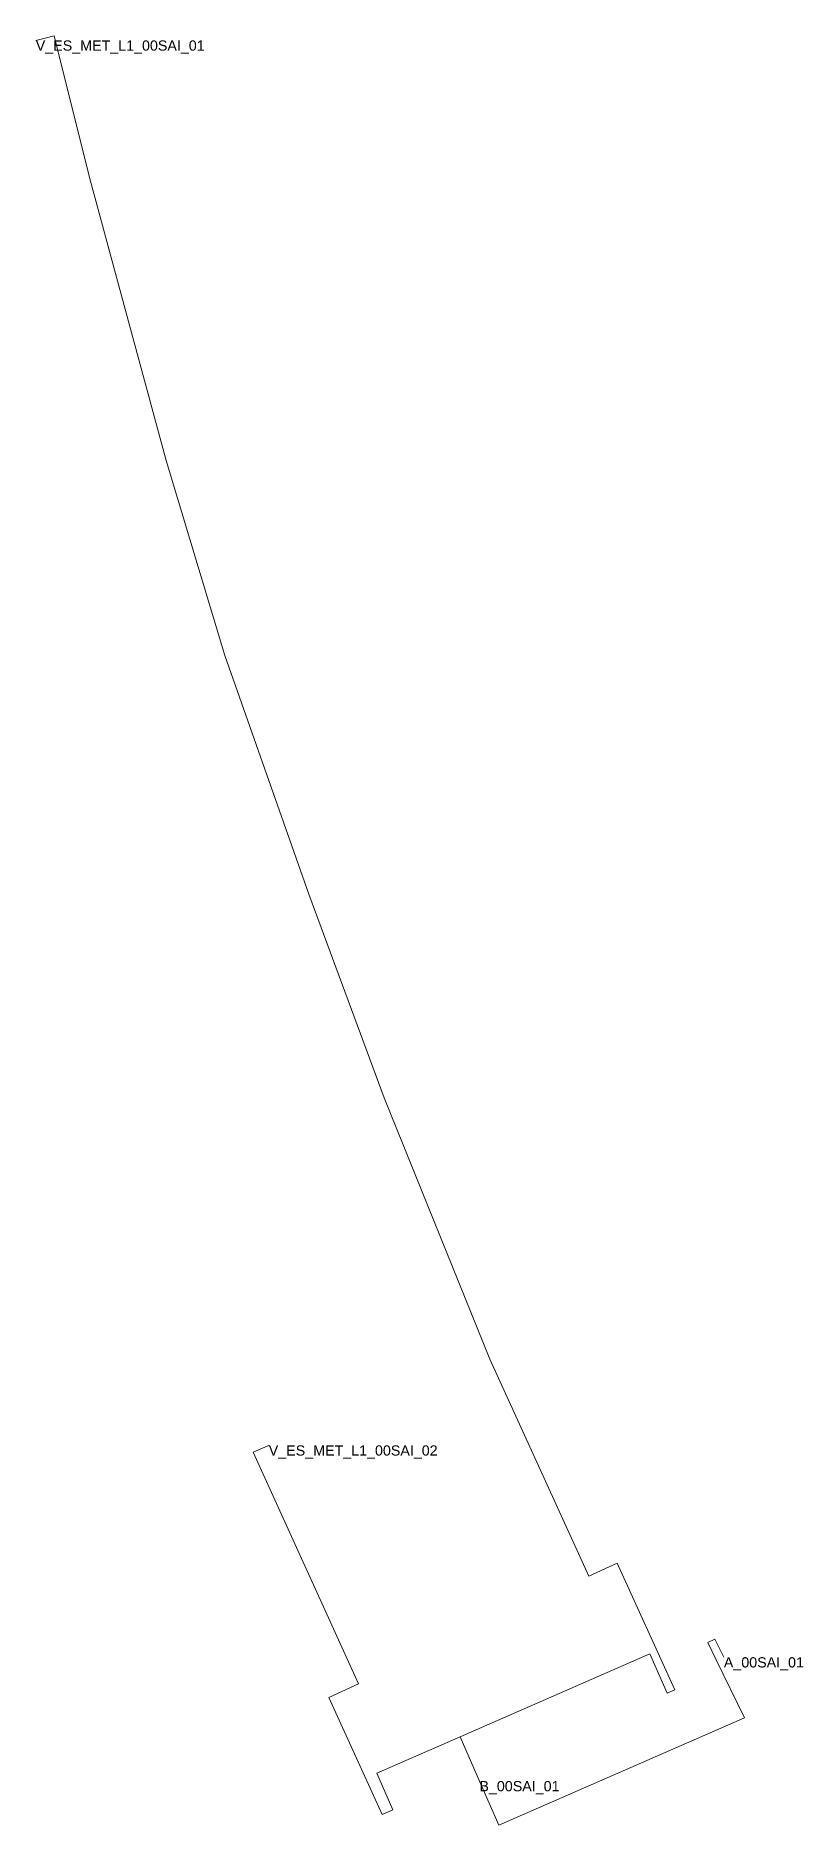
# Model space of a CAD drawing. Header units: metres. Extents: x 431747 to 431826, y 4586718 to 4587018.
# Drawn here: x 431788.6 to 431826.2, y 4586717.5 to 4586805.1 of the extents above; entities outside this region: 1.
import ezdxf
from ezdxf.enums import TextEntityAlignment as Align

# ---------------------------------------------------------------- set-up
doc = ezdxf.new("R2010")
doc.units = ezdxf.units.M
doc.header["$MEASUREMENT"] = 0
for name, color, linetype, lineweight, true_color in [('01_A_AccesTren_t', 40, 'Continuous', 0, 0xffd600), ('01_C_AccesExt_t', 251, 'Continuous', 0, 0x646464), ('01_I_Ascensor_l', 251, 'Continuous', 0, 0x646464), ('01_I_BarreraTarifaria_t', 251, 'Continuous', 0, 0x646464), ('01_I_Horitzontal_l', 251, 'Continuous', 0, 0x646464), ('01_I_RampaD_l', 251, 'Continuous', 0, 0x646464)]:
    doc.layers.add(name, color=color, linetype=linetype, lineweight=lineweight, true_color=true_color)
doc.styles.add('Style-Arial', font='arial.ttf')

msp = doc.modelspace()

# ---------------------------------------------------------------- linework, layer by layer
at = {"layer": '01_I_Ascensor_l'}
for p, q in [((431819.886382, 4586724.133207, -20), (431819.507558, 4586723.964529, -10)), ((431805.547682, 4586718.022505, -20), (431806.075405, 4586718.257851, -10))]:
    msp.add_line(p, q, dxfattribs=at)
at = {"layer": '01_I_Ascensor_l', "extrusion": (-0.9060937097527498, -0.4212986272305425, 0.0387512043704496), "elevation": -2323652.686921, "flags": 128}
msp.add_lwpolyline([(-3977065.394678, 90102.016683), (-3977065.394678, 90102.016683), (-3977065.394678, 90112.0242)], dxfattribs=at)
at = {"layer": '01_I_Horitzontal_l'}
for p, q in [((431821.910635, 4586725.601127, -10), (431821.497226, 4586726.450403, -10)), ((431821.848877, 4586726.613907), (431822.28536, 4586725.722323)), ((431810.316071, 4586719.664112, -10), (431809.37136, 4586721.825571, -10))]:
    msp.add_line(p, q, dxfattribs=at)
at = {"layer": '01_I_Horitzontal_l', "flags": 128}
for points, elevation in [([(431819.886382, 4586724.133207), (431817.066808, 4586730.32739), (431815.665759, 4586729.689637), (431810.830173, 4586740.312697), (431805.653122, 4586753.091554), (431801.965187, 4586763.059397), (431797.847125, 4586774.740504), (431794.97389, 4586784.27772), (431791.223277, 4586798.133184), (431789.496827, 4586805.06814), (431789.043277, 4586804.954756)], -20), ([(431805.547682, 4586718.022505), (431802.937674, 4586723.756214), (431804.388326, 4586724.416557), (431799.228079, 4586735.752676), (431799.61368, 4586735.921411)], -20), ([(431809.37136, 4586721.825571), (431818.666729, 4586725.888308), (431819.507558, 4586723.964529)], -10), ([(431821.497226, 4586726.450403), (431821.910635, 4586725.601127), (431823.292884, 4586722.761537), (431811.260783, 4586717.502653), (431810.316071, 4586719.664112)], -10), ([(431809.37136, 4586721.825571), (431805.294806, 4586720.043827), (431806.075405, 4586718.257851)], -10)]:
    msp.add_lwpolyline(points, dxfattribs=dict(at, elevation=elevation))
at = {"layer": '01_I_RampaD_l'}
for p, q in [((431789.043277, 4586804.954756, -20), (431788.589728, 4586804.841372, -20)), ((431799.61368, 4586735.921411, -20), (431799.999282, 4586736.090146, -20))]:
    msp.add_line(p, q, dxfattribs=at)

# ---------------------------------------------------------------- texts
at = {"layer": '01_A_AccesTren_t', "style": 'Style-Arial'}
for s, p in [('V_ES_ADF_CV_00SAI_01', (431747.330684, 4587018.451926, -10)), ('V_ES_MET_L1_00SAI_01', (431788.589728, 4586804.841372, -20)), ('V_ES_MET_L1_00SAI_02', (431799.999282, 4586736.090146, -20))]:
    msp.add_text(s, height=0.5, dxfattribs=at).set_placement(p, align=Align.TOP_LEFT)
at = {"layer": '01_C_AccesExt_t', "style": 'Style-Arial'}
msp.add_text('A_00SAI_01', height=0.5, dxfattribs=at).set_placement((431822.28536, 4586725.722323), align=Align.TOP_LEFT)
at = {"layer": '01_I_BarreraTarifaria_t', "style": 'Style-Arial'}
msp.add_text('B_00SAI_01', height=0.5, dxfattribs=at).set_placement((431810.316071, 4586719.664112, -10), align=Align.TOP_LEFT)

doc.saveas('drawing.dxf')
